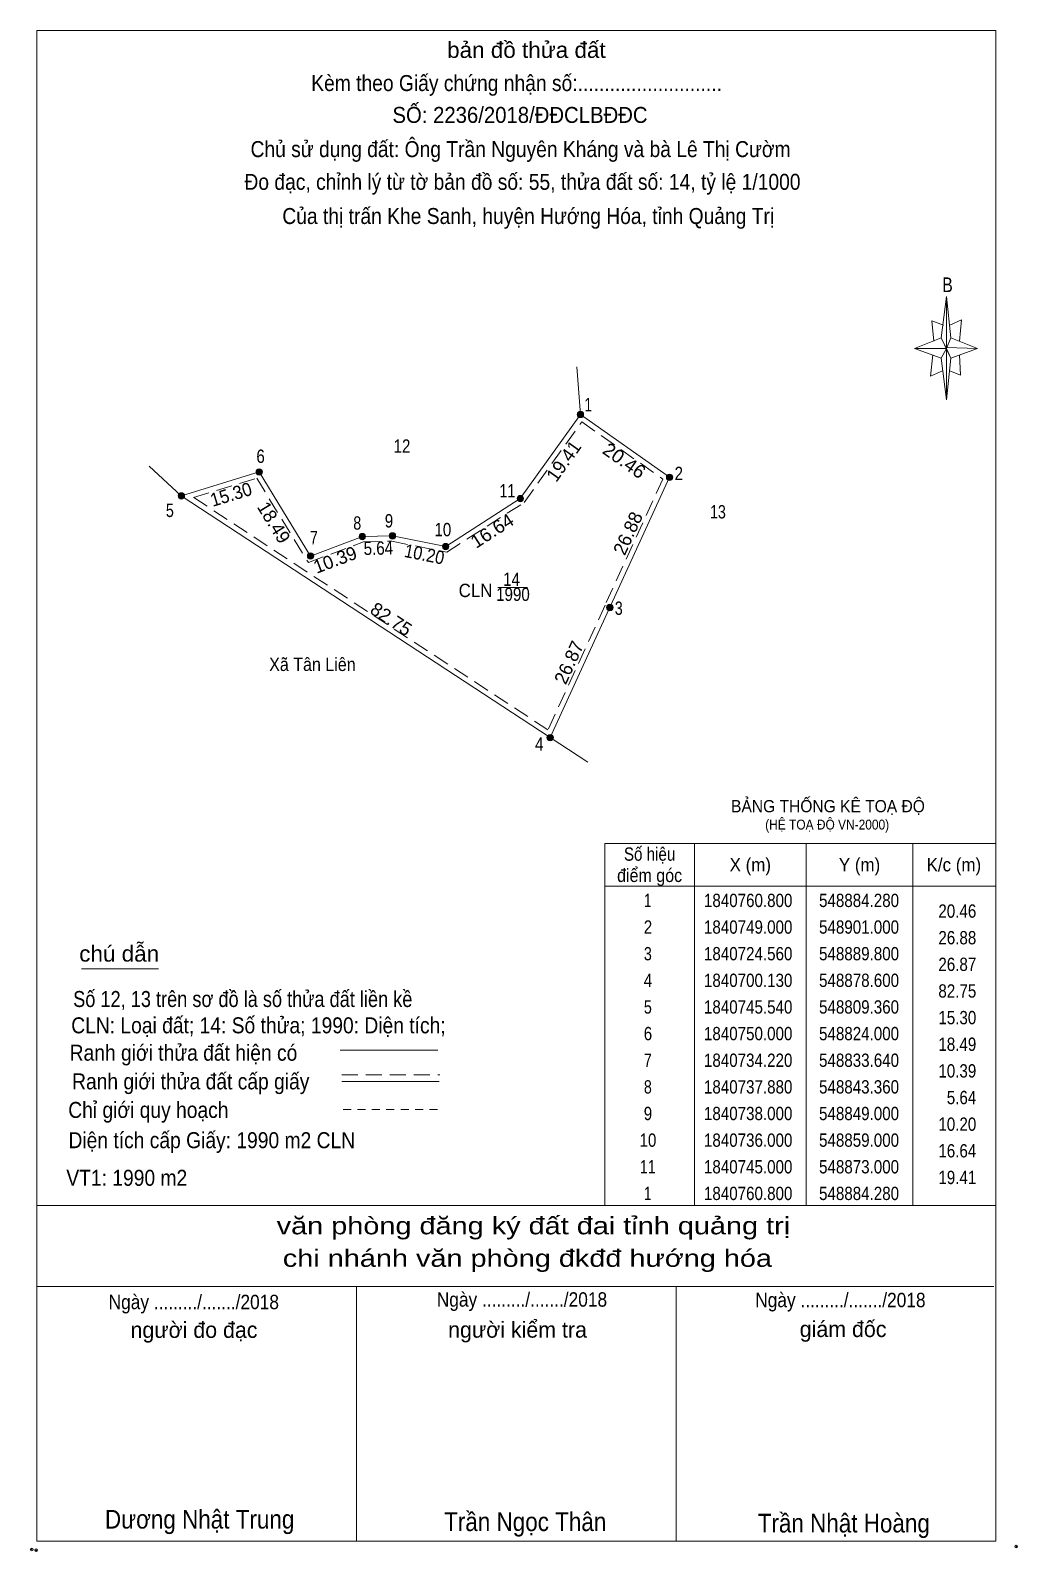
# Model space of a CAD drawing. Header units: metres. Extents: x 548059 to 548966, y 1840113 to 1840833.
# Drawn here: x 548781.1 to 548966.3, y 1840547.4 to 1840832.9 of the extents above; entities that cross this region are included whole.
import ezdxf
from ezdxf.enums import TextEntityAlignment as Align

# ---------------------------------------------------------------- set-up
doc = ezdxf.new("R2010")
doc.units = ezdxf.units.M
doc.header["$PDMODE"] = 32
doc.header["$PDSIZE"] = 0.5
doc.linetypes.add('MEDIUM_DASHED', pattern=[4.5, 3, -1.5])
doc.linetypes.add('SHORT_DASHED', pattern=[2.7, 1.5, -1.2])
for name, color, linetype, lineweight in [('1', 7, 'Continuous', 13), ('10', 7, 'Continuous', 13), ('17', 7, 'Continuous', 13), ('46', 7, 'Continuous', 13), ('5', 7, 'Continuous', 13), ('6', 7, 'Continuous', 13), ('63', 7, 'Continuous', 13)]:
    doc.layers.add(name, color=color, linetype=linetype, lineweight=lineweight)

msp = doc.modelspace()

# ---------------------------------------------------------------- hatches: boundary and pattern name
at = {"layer": '10'}
for points in [[(548884.88, 1840760.8, 1), (548883.68, 1840760.8, 1)], [(548824.6, 1840750, 1), (548823.4, 1840750, 1)], [(548901.6, 1840749, 1), (548900.4, 1840749, 1)], [(548810, 1840745.51, 1), (548808.8, 1840745.51, 1)], [(548873.6, 1840745, 1), (548872.4, 1840745, 1)], [(548843.96, 1840737.88, 1), (548842.76, 1840737.88, 1)], [(548849.6, 1840738, 1), (548848.4, 1840738, 1)], [(548834.24, 1840734.22, 1), (548833.04, 1840734.22, 1)], [(548859.6, 1840736, 1), (548858.4, 1840736, 1)], [(548890.4, 1840724.56, 1), (548889.2, 1840724.56, 1)], [(548879.2, 1840700.13, 1), (548878, 1840700.13, 1)]]:
    msp.add_hatch(color=256, dxfattribs=at).paths.add_polyline_path(points)

# ---------------------------------------------------------------- linework, layer by layer
at = {"layer": '1'}
msp.add_line((548884.28, 1840760.8), (548901, 1840749), dxfattribs=at)
at = {"layer": '1', "linetype": 'MEDIUM_DASHED'}
msp.add_lwpolyline([(548884.52, 1840759.41), (548899.74, 1840748.66), (548888.89, 1840724.98), (548878.18, 1840701.6), (548811.69, 1840745.21), (548823.55, 1840748.82), (548833.22, 1840732.99), (548843.55, 1840736.88), (548848.91, 1840737), (548859.2, 1840734.94), (548873.7, 1840744.26)], close=True, dxfattribs=at)
at = {"layer": '10'}
for p, q in [((548884.28, 1840760.8), (548883.59, 1840769.75)), ((548901, 1840749), (548884.28, 1840760.8)), ((548878.6, 1840700.13), (548901, 1840749))]:
    msp.add_line(p, q, dxfattribs=at)
msp.add_lwpolyline([(548884.28, 1840760.8), (548873, 1840745), (548859, 1840736), (548849, 1840738), (548843.36, 1840737.88), (548833.64, 1840734.22), (548824, 1840750), (548809.4, 1840745.51)], dxfattribs=at)
for centre in [(548884.28, 1840760.8), (548824, 1840750), (548901, 1840749), (548809.4, 1840745.51), (548873, 1840745), (548843.36, 1840737.88), (548849, 1840738), (548833.64, 1840734.22), (548859, 1840736), (548889.8, 1840724.56), (548878.6, 1840700.13)]:
    msp.add_circle(centre, 0.6, dxfattribs=at)
at = {"layer": '17'}
msp.add_line((548790.63, 1840656.73), (548805.11, 1840656.73), dxfattribs=at)
at = {"layer": '46'}
msp.add_lwpolyline([(548885.67, 1840695.5), (548809.36, 1840745.54), (548803.33, 1840751.09)], dxfattribs=at)
at = {"layer": '5'}
for p, q in [((548952, 1840775.16), (548953, 1840782.96)), ((548953.8, 1840775.16), (548958.8, 1840773.16)), ((548952, 1840771.36), (548947, 1840773.16)), ((548955.4, 1840771.96), (548955.6, 1840768.16)), ((548953.8, 1840771.36), (548953, 1840763.56)), ((548955.6, 1840768.16), (548953.6, 1840768.96)), ((548782.26, 1840612.28), (548962.26, 1840612.28)), ((548782.26, 1840597.08), (548961.86, 1840597.08)), ((548782.26, 1840597.08), (548961.86, 1840597.08)), ((548782.26, 1840597.08), (548961.86, 1840597.08)), ((548842.26, 1840549.28), (548842.26, 1840597.08)), ((548902.26, 1840549.28), (548902.26, 1840597.08))]:
    msp.add_line(p, q, dxfattribs=at)
for points in [[(548782.26, 1840832.88), (548962.26, 1840832.88), (548962.26, 1840549.28), (548782.26, 1840549.28)], [(548953, 1840782.96), (548953.8, 1840775.16), (548953, 1840773.16)], [(548953, 1840773.16), (548947, 1840773.16), (548952, 1840775.16), (548953.8, 1840771.36), (548958.8, 1840773.16), (548953, 1840773.36)], [(548953, 1840773.16), (548953, 1840763.56), (548952, 1840771.36)]]:
    msp.add_lwpolyline(points, close=True, dxfattribs=at)
for points in [[(548952.4, 1840777.56), (548950.2, 1840778.36), (548950.6, 1840774.56)], [(548953.6, 1840777.56), (548955.8, 1840778.56), (548955.4, 1840774.56)], [(548953, 1840773.16), (548952, 1840775.16), (548947, 1840773.16)], [(548950.4, 1840771.96), (548950, 1840767.96), (548952.2, 1840768.96)], [(548953, 1840773.16), (548953.8, 1840771.36), (548958.8, 1840773.16)], [(548962.26, 1840549.28), (548782.26, 1840549.28), (548782.26, 1840597.08)]]:
    msp.add_lwpolyline(points, dxfattribs=at)
for p in [(548781.32, 1840547.74), (548782.12, 1840547.6)]:
    msp.add_point(p, dxfattribs=at)
at = {"layer": '6'}
for p, q in [((548839.21, 1840641.47), (548857.49, 1840641.47)), ((548839.49, 1840635.61), (548857.77, 1840635.61))]:
    msp.add_line(p, q, dxfattribs=at)
at = {"layer": '6', "linetype": 'MEDIUM_DASHED'}
msp.add_line((548839.49, 1840636.85), (548857.89, 1840636.85), dxfattribs=at)
at = {"layer": '6'}
msp.add_point((548966.06, 1840548.28), dxfattribs=at)
at = {"layer": '63'}
for p, q in [((548868.77, 1840728.3), (548874.32, 1840728.3)), ((548905.66, 1840680.28), (548905.66, 1840612.28)), ((548926.66, 1840680.28), (548926.66, 1840612.28)), ((548946.66, 1840680.28), (548946.66, 1840612.28)), ((548888.86, 1840672.28), (548962.26, 1840672.28))]:
    msp.add_line(p, q, dxfattribs=at)
at = {"layer": '63', "linetype": 'SHORT_DASHED'}
msp.add_line((548839.75, 1840630.35), (548858.15, 1840630.35), dxfattribs=at)
at = {"layer": '63'}
msp.add_lwpolyline([(548888.86, 1840680.28), (548962.26, 1840680.28), (548962.26, 1840612.28), (548888.86, 1840612.28)], close=True, dxfattribs=at)

# ---------------------------------------------------------------- texts
at = {"layer": '1'}
for s, width, p in [('14', 0.85, (548871.355, 1840728.62)), ('CLN', 0.95, (548864.605, 1840726.51)), ('1990', 0.85, (548871.615, 1840725.79))]:
    msp.add_text(s, height=2.5, dxfattribs=dict(at, width=width)).set_placement(p, align=Align.CENTER)
for s, height, width, p in [('BẢNG THỐNG KÊ TOẠ ĐỘ ', 2.3, 0.95, (548912.55, 1840686.12)), ('(HỆ TOẠ ĐỘ VN-2000)', 1.86, 0.9, (548918.95, 1840682.88))]:
    msp.add_text(s, height=height, dxfattribs=dict(at, width=width)).set_placement(p)
at = {"layer": '5'}
for s, height, width, p in [('bản đồ thửa đất', 3, 1.05, (548874.14, 1840827.72)), ('Kèm theo Giấy chứng nhận số:...........................', 3, 0.9, (548872.3, 1840821.5)), ('SỐ: 2236/2018/ĐĐCLBĐĐC', 3, 0.95, (548872.94, 1840815.52)), ('Chủ sử dụng đất: Ông Trần Nguyên Kháng và bà Lê Thị Cườm', 3, 0.9, (548873.04, 1840809.1)), ('Đo đạc, chỉnh lý từ tờ bản đồ số: 55, thửa đất số: 14, tỷ lệ 1/1000 ', 3, 0.9, (548873.905, 1840802.96)), ('Của thị trấn Khe Sanh, huyện Hướng Hóa, tỉnh Quảng Trị', 3, 0.9, (548874.49, 1840796.54)), ('B', 2.755, 0.8, (548953.165, 1840783.76)), ('văn phòng đăng ký đất đai tỉnh quảng trị', 3.24, 1.25, (548875.455, 1840606.9)), ('chi nhánh văn phòng đkđđ hướng hóa', 3.24, 1.25, (548874.33, 1840600.8)), ('Ngày ........./......./2018', 2.7, 0.9, (548811.725, 1840592.85)), ('Ngày ........./......./2018', 2.7, 0.9, (548873.305, 1840593.32)), ('Ngày ........./......./2018', 2.7, 0.9, (548933.065, 1840593.22)), ('Dương Nhật Trung', 3.5, 0.9, (548812.82, 1840551.67)), ('Trần Ngọc Thân', 3.5, 0.9, (548873.92, 1840551.2)), ('Trần Nhật Hoàng', 3.5, 0.9, (548933.7, 1840550.94))]:
    msp.add_text(s, height=height, dxfattribs=dict(at, width=width)).set_placement(p, align=Align.CENTER)
for s, p in [('người đo đạc', (548811.765, 1840587.46)), ('người kiểm tra', (548872.475, 1840587.5)), ('giám đốc', (548933.57, 1840587.62))]:
    msp.add_text(s, height=3, dxfattribs=at).set_placement(p, align=Align.CENTER)
at = {"layer": '6'}
for s, width, p in [('chú dẫn', 1.05, (548790.23, 1840658.09)), ('Số 12, 13 trên sơ đồ là số thửa đất liền kề', 0.85, (548789.09, 1840649.57)), ('CLN: Loại đất; 14: Số thửa; 1990: Diện tích;', 0.9, (548788.73, 1840644.63)), ('Ranh giới thửa đất hiện có ', 0.9, (548788.43, 1840639.49)), ('Ranh giới thửa đất cấp giấy', 0.9, (548788.89, 1840634.11)), ('Chỉ giới quy hoạch', 0.9, (548788.17, 1840628.75)), ('Diện tích cấp Giấy: 1990 m2 CLN', 0.9, (548788.21, 1840623.07)), ('VT1: 1990 m2', 0.9, (548787.81, 1840616.01))]:
    msp.add_text(s, height=3, dxfattribs=dict(at, width=width)).set_placement(p)
at = {"layer": '63'}
for s, width, p in [(' 1', 0.75, (548886.44, 1840761.39)), (' 6', 0.85, (548825.05, 1840751.7)), (' 2', 0.85, (548903.53, 1840748.48)), (' 11', 0.8, (548872.06, 1840745.21)), (' 5', 0.8, (548807.98, 1840741.54)), (' 8', 0.8, (548843.14, 1840739.17)), (' 9', 0.85, (548849.14, 1840739.58)), (' 7', 0.8, (548835.01, 1840736.42)), (' 10', 0.85, (548860.04, 1840737.93)), (' 3', 0.8, (548892.22, 1840723.18)), (' 4', 0.85, (548877.35, 1840697.7)), ('20.46', 0.85, (548958.56, 1840666.33)), ('26.88', 0.85, (548958.56, 1840661.33)), ('26.87', 0.85, (548958.56, 1840656.33)), ('82.75', 0.85, (548958.56, 1840651.33)), ('15.30', 0.85, (548958.56, 1840646.33)), ('18.49', 0.85, (548958.56, 1840641.33)), ('10.39', 0.85, (548958.56, 1840636.33)), ('5.64', 0.85, (548958.56, 1840631.33)), ('10.20', 0.85, (548958.56, 1840626.33)), ('16.64', 0.85, (548958.56, 1840621.33)), ('19.41', 0.85, (548958.56, 1840616.33))]:
    msp.add_text(s, height=2.5, dxfattribs=dict(at, width=width)).set_placement(p, align=Align.RIGHT)
for s, width, p in [('12', 0.85, (548850.79, 1840753.61)), ('13', 0.8, (548910.08, 1840741.27)), ('Xã Tân Liên', 0.9, (548833.985, 1840712.64)), ('Số hiệu', 0.85, (548897.26, 1840677.03)), ('điểm góc', 0.9, (548897.26, 1840673.03)), ('X (m)', 0.95, (548916.16, 1840675.03)), ('Y (m)', 0.95, (548936.655, 1840675.03)), ('K/c (m)', 0.95, (548954.36, 1840675.03)), (' 1', 0.75, (548896.555, 1840668.33)), ('1840760.800', 0.85, (548915.76, 1840668.33)), ('548884.280', 0.85, (548936.565, 1840668.33)), (' 2', 0.85, (548896.56, 1840663.33)), ('1840749.000', 0.85, (548915.76, 1840663.33)), ('548901.000', 0.85, (548936.565, 1840663.33)), (' 3', 0.8, (548896.56, 1840658.33)), ('1840724.560', 0.85, (548915.76, 1840658.33)), ('548889.800', 0.85, (548936.565, 1840658.33)), (' 4', 0.85, (548896.555, 1840653.33)), ('1840700.130', 0.85, (548915.76, 1840653.33)), ('548878.600', 0.85, (548936.565, 1840653.33)), (' 5', 0.8, (548896.56, 1840648.33)), ('1840745.540', 0.85, (548915.76, 1840648.33)), ('548809.360', 0.85, (548936.565, 1840648.33)), (' 6', 0.85, (548896.56, 1840643.33)), ('1840750.000', 0.85, (548915.76, 1840643.33)), ('548824.000', 0.85, (548936.565, 1840643.33)), (' 7', 0.8, (548896.56, 1840638.33)), ('1840734.220', 0.85, (548915.76, 1840638.33)), ('548833.640', 0.85, (548936.565, 1840638.33)), (' 8', 0.8, (548896.56, 1840633.33)), ('1840737.880', 0.85, (548915.76, 1840633.33)), ('548843.360', 0.85, (548936.565, 1840633.33)), (' 9', 0.85, (548896.555, 1840628.33)), ('1840738.000', 0.85, (548915.76, 1840628.33)), ('548849.000', 0.85, (548936.565, 1840628.33)), (' 10', 0.85, (548896.555, 1840623.33)), ('1840736.000', 0.85, (548915.76, 1840623.33)), ('548859.000', 0.85, (548936.565, 1840623.33)), (' 11', 0.8, (548896.555, 1840618.33)), ('1840745.000', 0.85, (548915.76, 1840618.33)), ('548873.000', 0.85, (548936.565, 1840618.33)), (' 1', 0.75, (548896.555, 1840613.33)), ('1840760.800', 0.85, (548915.76, 1840613.33)), ('548884.280', 0.85, (548936.565, 1840613.33))]:
    msp.add_text(s, height=2.5, dxfattribs=dict(at, width=width)).set_placement(p, align=Align.CENTER)
for s, rotation, p in [('19.41', 54.476, (548882.164, 1840751.324)), ('18.49', 301.421, (548825.681, 1840739.877)), ('26.88', 65.38, (548894.334, 1840737.974)), ('10.39', 20.634, (548838.68, 1840732.348)), ('82.75', 326.742, (548848.084, 1840721.334)), ('26.87', 65.371, (548883.265, 1840713.724))]:
    msp.add_text(s, height=2.5, rotation=rotation, dxfattribs=at).set_placement(p, align=Align.CENTER)
for s, rotation, width, p in [('20.46', 324.788, 1.05, (548891.794, 1840751.11)), ('15.30', 16.943, 0.95, (548819.076, 1840744.599)), ('16.64', 32.735, 1.05, (548868.379, 1840737.917)), ('5.64', 1.219, 0.85, (548846.388, 1840734.46)), ('10.20', 348.69, 0.9, (548854.765, 1840733.339))]:
    msp.add_text(s, height=2.5, rotation=rotation, dxfattribs=dict(at, width=width)).set_placement(p, align=Align.CENTER)

doc.saveas('drawing.dxf')
